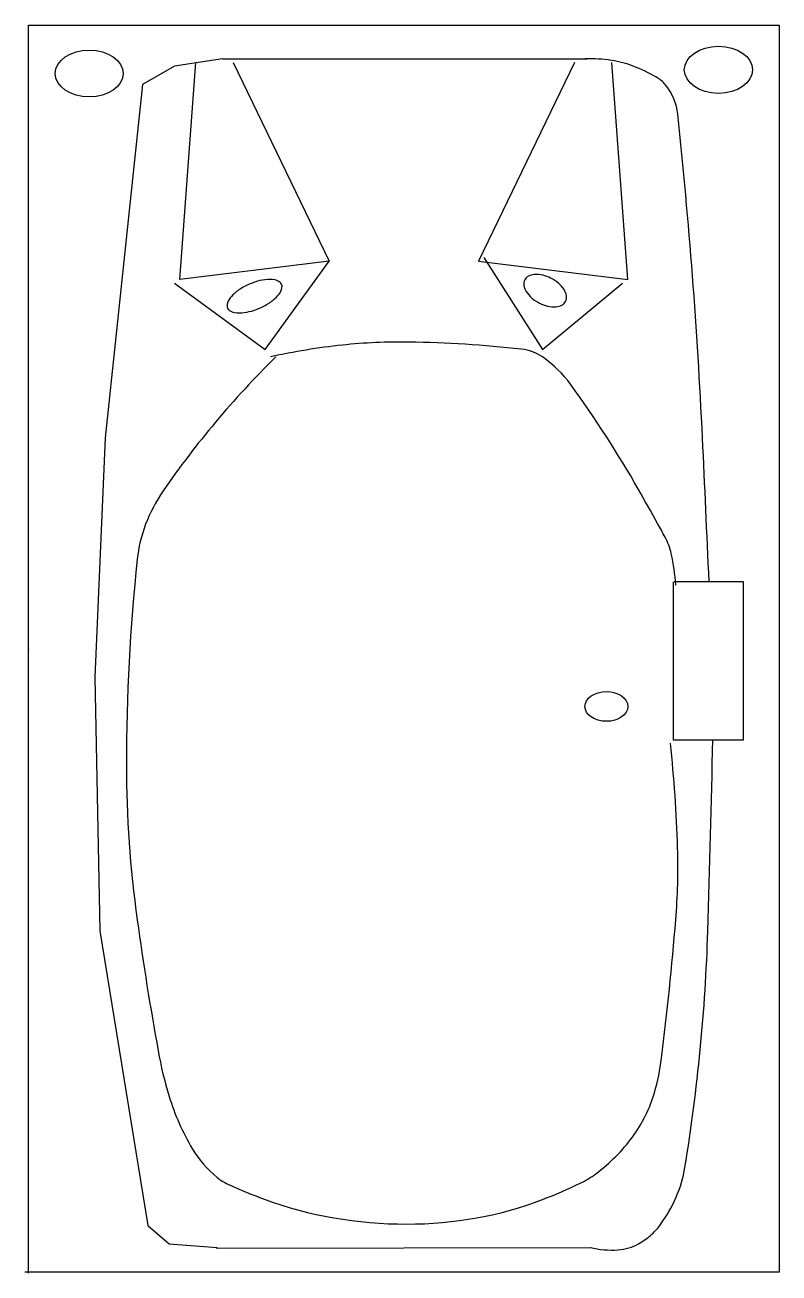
# Model space of a CAD drawing. Extents: x 0 to 1.11, y 0 to 1.83.
import ezdxf

# ---------------------------------------------------------------- set-up
doc = ezdxf.new("R2010")
doc.units = 0
doc.header["$MEASUREMENT"] = 0
doc.layers.get('0').update_dxf_attribs({"linetype": 'CONTINUOUS'})

# ---------------------------------------------------------------- blocks, each defined once
blk = doc.blocks.new('BANHEIR4')
for p, q in [((0.0032, 1.8329), (0.7635, 1.8329)), ((0.0032, 0.0002), (0.0032, 1.8329)), ((0.7635, 1.8329), (0.7635, 0.0016)), ((0.7635, 0.0016), (-0.0003, 0.0016))]:
    blk.add_line(p, q)
for points in [[(0.1999, 1.7833), (0.1513, 1.7725), (0.1189, 1.7455), (0.0811, 1.2267), (0.0703, 0.8754), (0.0757, 0.5025), (0.1243, 0.0702), (0.1459, 0.0431), (0.1945, 0.0377)], [(0.1997, 1.7831), (0.5688, 1.7831)], [(0.2106, 1.7779), (0.3079, 1.4861), (0.1566, 1.4591), (0.1728, 1.7779)], [(0.5563, 1.7779), (0.4591, 1.4861), (0.6103, 1.4591), (0.5941, 1.7779)], [(0.1512, 1.4537), (0.2431, 1.3564), (0.3079, 1.4861)], [(0.4645, 1.4915), (0.5239, 1.3564), (0.6049, 1.4537)], [(0.6573, 1.0159), (0.7273, 1.0159), (0.7273, 0.7827), (0.6565, 0.7827), (0.6565, 1.0151)], [(0.1933, 0.0368), (0.5735, 0.0376)]]:
    blk.add_lwpolyline(points)
for points in [[(0.5672, 1.7833, -0.064635), (0.5939, 1.7809, -0.074369), (0.6158, 1.7725, -0.044861), (0.6394, 1.7562, -0.094214), (0.6482, 1.7455, -0.107221), (0.661, 1.7021, -0.010073), (0.686, 1.2267, -0.00029), (0.6927, 1.0159, -0.003268)], [(0.2485, 1.3456, -0.039704), (0.3212, 1.3628, -0.043759), (0.3889, 1.3672, -0.034147), (0.5022, 1.3569, -0.162386), (0.5239, 1.3456, -0.076321), (0.5523, 1.3054, -0.022113), (0.6211, 1.151, -0.002001), (0.6405, 1.1011, -0.004932), (0.6481, 1.0808, -0.048714), (0.6543, 1.0567, -0.02604), (0.6589, 1.0105)], [(0.2539, 1.3456, 0.042086), (0.1398, 1.149, 0.092576), (0.1134, 1.0484, 0.018039), (0.1025, 0.7466, 0.02389), (0.1134, 0.5188, 0.007188), (0.1346, 0.3265, 0.020428), (0.1458, 0.2594, 0.045568), (0.1694, 0.1823, 0.075693), (0.1944, 0.1405, 0.073186), (0.2052, 0.1308, 0.024033), (0.2431, 0.1081, 0.123655), (0.3864, 0.0721, 0.128721), (0.5239, 0.1081, 0.024729), (0.5622, 0.1322, 0.053873), (0.5779, 0.1459, 0.070391), (0.615, 0.1997, 0.06672), (0.6373, 0.2648, 0.028032), (0.6445, 0.3155, 0.007034), (0.6589, 0.5188, 0.019388), (0.6608, 0.6245, 0.013327), (0.6535, 0.7782)], [(0.6965, 0.7836, -0.001498), (0.6914, 0.5025, -0.022724), (0.6682, 0.1551, -0.089831), (0.6428, 0.0702, -0.051071), (0.6333, 0.0554, -0.051947), (0.6212, 0.0431, -0.145525), (0.6004, 0.0343, -0.116451), (0.5726, 0.0377)]]:
    blk.add_lwpolyline(points, format="xyb")
for points in [[(0.5401, 1.4537, 0.064577), (0.5322, 1.4612, 0.077451), (0.5242, 1.4655, 0.107172), (0.5156, 1.4665, 0.145156), (0.5096, 1.464, 0.145156), (0.506, 1.4588, 0.107172), (0.5051, 1.4502, 0.077451), (0.5074, 1.4414, 0.064577), (0.5131, 1.432, 0.064577), (0.521, 1.4245, 0.077451), (0.5291, 1.4202, 0.107172), (0.5376, 1.4192, 0.145156), (0.5436, 1.4216, 0.145156), (0.5473, 1.4269, 0.107172), (0.5482, 1.4355, 0.077451), (0.5458, 1.4443, 0.064577)], [(0.2214, 1.4483, 0.053547), (0.2119, 1.4388, 0.067396), (0.2064, 1.4297, 0.105214), (0.2044, 1.4201, 0.168652), (0.2065, 1.4142, 0.168652), (0.2118, 1.4108, 0.105214), (0.2217, 1.4106, 0.067396), (0.2318, 1.414, 0.053547), (0.2431, 1.4212, 0.053547), (0.2526, 1.4307, 0.067396), (0.2581, 1.4397, 0.105214), (0.2601, 1.4494, 0.168652), (0.258, 1.4553, 0.168652), (0.2527, 1.4587, 0.105214), (0.2428, 1.4589, 0.067396), (0.2327, 1.4554, 0.053547)]]:
    blk.add_lwpolyline(points, format="xyb", close=True)
for centre, radius in [((0.0648, 1.7617), 0.0344), ((0.7022, 1.7671), 0.0346), ((0.5887, 0.8322), 0.0218)]:
    blk.add_circle(centre, radius)
blk.add_point((0.0032, 0.9165))
blk.add_point((0.0032, 0.9165))

msp = doc.modelspace()

# ---------------------------------------------------------------- block references
at = {"xscale": 1.45, "zscale": 1.45}
msp.add_blockref('BANHEIR4', (0.0008, 0.002), dxfattribs=at)

doc.saveas('drawing.dxf')
